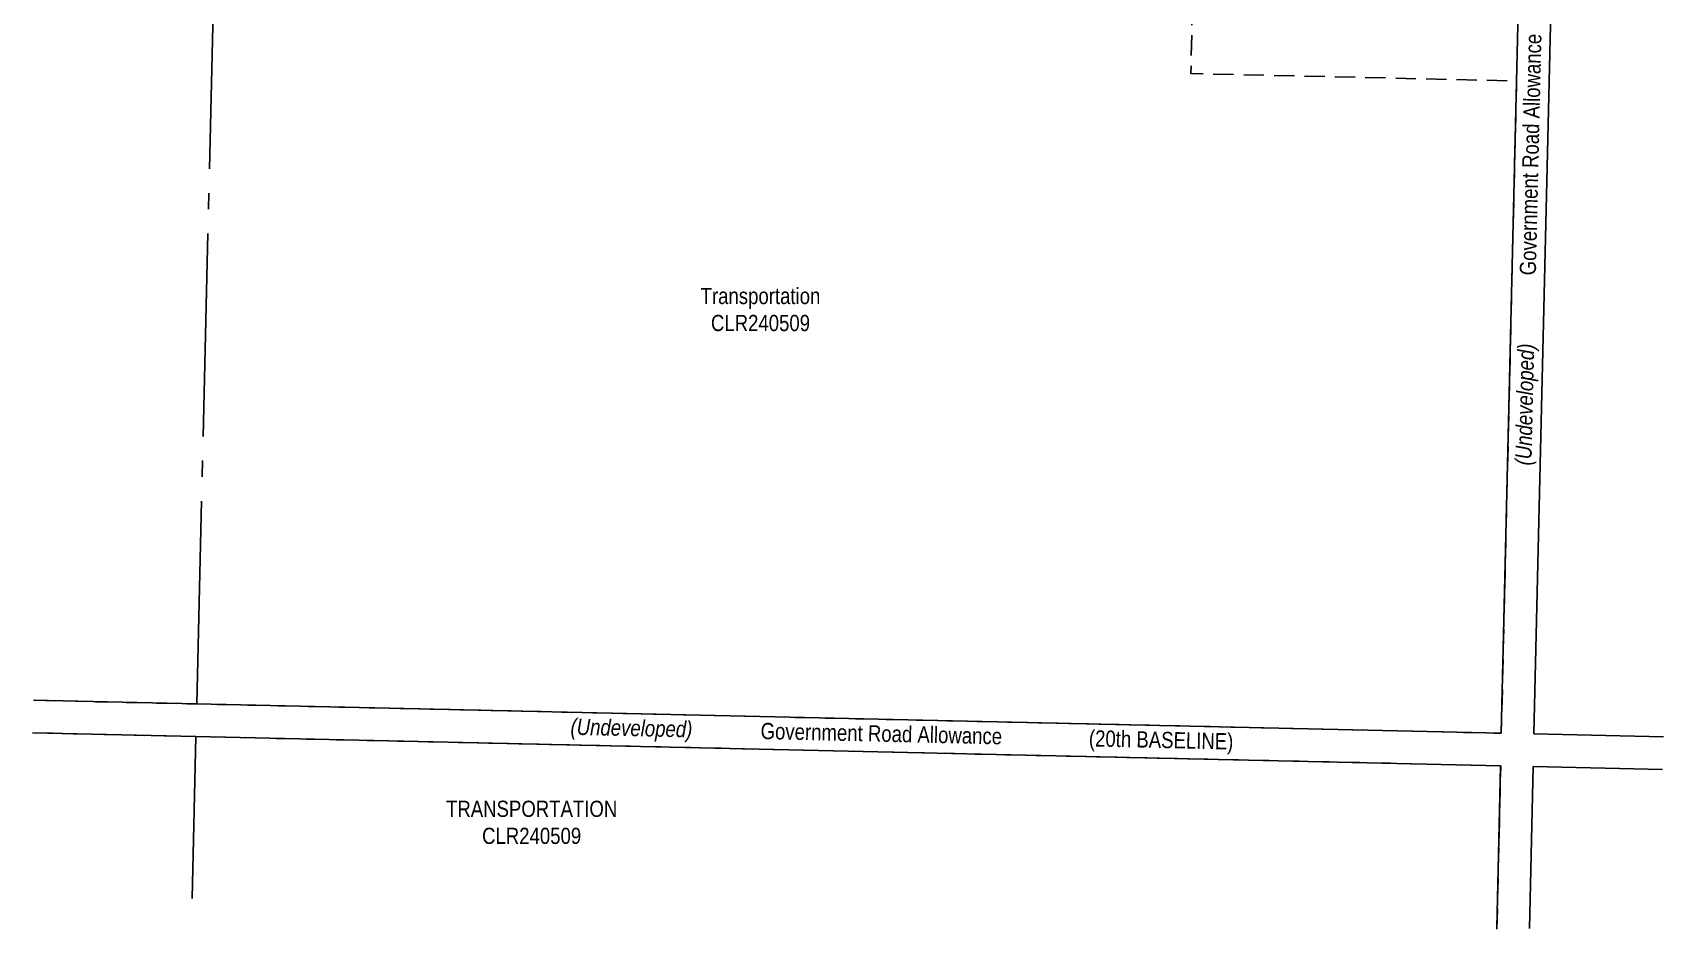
# Model space of a CAD drawing. Extents: x 393877 to 399022, y 6166584 to 6168431.
# Drawn here: x 397154 to 398160, y 6166584 to 6167137 of the extents above; entities that cross this region are included whole.
import ezdxf
from ezdxf.enums import TextEntityAlignment as Align

# ---------------------------------------------------------------- set-up
doc = ezdxf.new("R2010")
doc.units = 0
doc.header["$LTSCALE"] = 5
for name, pattern in [('foc-ACCESSROAD', [3.75, 2.5, -1.25]), ('foc-QUARTERLINE', [33, 25, -3, 2, -3]), ('foc-UNSURVEYED', [12.5, 10, -2.5])]:
    doc.linetypes.add(name, pattern=pattern)
for name, color, linetype in [('F-WS', 190, 'foc-ACCESSROAD'), ('L-QSEC', 8, 'foc-QUARTERLINE'), ('L-ROAD-T', 7, 'Continuous'), ('L-SEC', 7, 'Continuous'), ('L-USEC', 7, 'foc-UNSURVEYED')]:
    doc.layers.add(name, color=color, linetype=linetype)
doc.layers.add('F-WS-T', color=190, linetype='Continuous', lineweight=9)
doc.layers.add('T-TEXT', color=48, linetype='Continuous', lineweight=18)
doc.styles.add('80CG', font='ARIALN.TTF', dxfattribs={"height": 10})
doc.styles.add('80L', font='ARIALN.TTF', dxfattribs={"height": 10})
doc.styles.add('80LS', font='ARIALNI.TTF', dxfattribs={"height": 10})

msp = doc.modelspace()

# ---------------------------------------------------------------- linework, layer by layer
at = {"layer": 'F-WS', "flags": 128}
for points in [[(397166.623, 6167227.575), (397173.498, 6167241.568), (397267.663, 6167239.475), (397871.196, 6167228.089), (397868.531, 6167111.639), (398069.363, 6167107.157), (398059.982, 6166705.08), (397255.433, 6166723.113), (397154.72, 6166725.37)], [(397154.244, 6166705.27), (397254.943, 6166703.01), (398059.585, 6166684.974), (398057.251, 6166584.144)]]:
    msp.add_lwpolyline(points, dxfattribs=at)
at = {"layer": 'L-QSEC'}
for p, q in [((397255.42, 6166723.113), (397274.476, 6167527.155)), ((397252.634, 6166603.073), (397254.943, 6166703.009))]:
    msp.add_line(p, q, dxfattribs=at)
at = {"layer": 'L-SEC'}
for p, q in [((398059.981, 6166705.082), (398078.746, 6167509.233)), ((398080.089, 6166704.632), (398098.853, 6167508.764)), ((397154.72, 6166725.355), (397255.39, 6166723.117)), ((397255.394, 6166723.117), (398059.963, 6166705.083)), ((397154.243, 6166705.248), (397254.943, 6166703.009)), ((397254.943, 6166703.009), (398059.512, 6166684.975)), ((398080.089, 6166704.632), (398159.92, 6166702.842)), ((398057.207, 6166585.039), (398059.512, 6166684.975)), ((398077.315, 6166584.588), (398079.619, 6166684.511)), ((398079.62, 6166684.524), (398159.45, 6166682.735))]:
    msp.add_line(p, q, dxfattribs=at)
at = {"layer": 'L-USEC'}
for p, q in [((398059.963, 6166705.083), (398059.981, 6166705.082)), ((398079.619, 6166684.511), (398079.62, 6166684.524)), ((398089.673, 6166684.28), (398089.674, 6166684.299))]:
    msp.add_line(p, q, dxfattribs=at)

# ---------------------------------------------------------------- texts
at = {"layer": 'F-WS-T', "char_height": 9.99634, "attachment_point": 5, "style": '80CG'}
for s, insert, width in [('\\A1;Transportation\\PCLR240509', (397603.115, 6166966.197), 119.28631), ('\\A1;TRANSPORTATION\\PCLR240509', (397461.989, 6166650.063), 104.74788)]:
    msp.add_mtext(s, dxfattribs=dict(at, insert=insert, width=width))
at = {"layer": 'L-ROAD-T', "style": '80L'}
for s, rotation, p in [('Government Road Allowance', 88.663274, (398077.998, 6167061.799)), ('Government Road Allowance', 358.715967, (397677.652, 6166704.831)), ('(20th BASELINE)', 358.715967, (397850.195, 6166700.963))]:
    msp.add_text(s, height=9.99634, rotation=rotation, dxfattribs=at).set_placement(p, align=Align.MIDDLE_CENTER)
at = {"layer": 'T-TEXT', "style": '80LS'}
for rotation, p in [(88.663274, (398074.402, 6166907.709)), (358.715967, (397523.56, 6166708.285))]:
    msp.add_text('(Undeveloped)', height=9.99634, rotation=rotation, dxfattribs=at).set_placement(p, align=Align.MIDDLE_CENTER)

doc.saveas('drawing.dxf')
